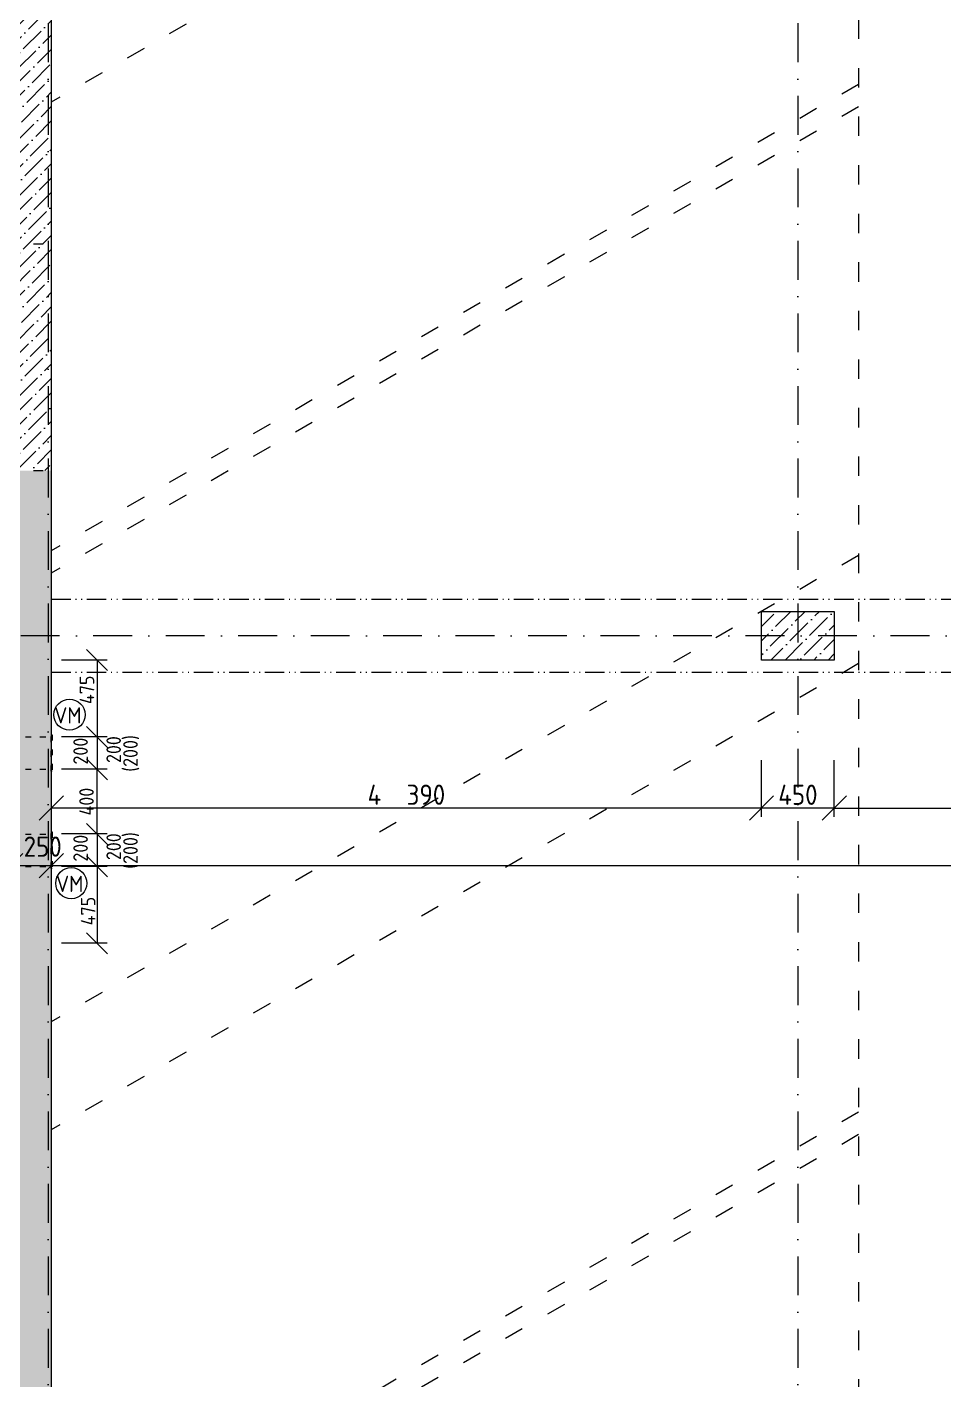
# Model space of a CAD drawing. Extents: x 4511820 to 5180432, y -1526536 to -944957.
# Drawn here: x 5027341 to 5033009, y -1422956 to -1414598 of the extents above; entities that cross this region are included whole.
import ezdxf

# ---------------------------------------------------------------- set-up
doc = ezdxf.new("R2010")
doc.units = 0
doc.header["$MEASUREMENT"] = 0
for name, pattern in [('ACAD_ISO03W100', [30, 12, -18]), ('ACAD_ISO12W100', [22, 12, -3, 0.5, -3, 0.5, -3]), ('BODKOCIARKOVANA_3', [5.6, 3, -1.3, 0, -1.3])]:
    doc.linetypes.add(name, pattern=pattern)
doc.layers.get('0').update_dxf_attribs({"linetype": 'CONTINUOUS'})
doc.layers.get('Defpoints').update_dxf_attribs({"color": 61, "linetype": 'CONTINUOUS'})
for name, color, linetype in [('KÓTY', 4, 'CONTINUOUS'), ('MÚRY', 1, 'CONTINUOUS'), ('osi', 253, 'CONTINUOUS'), ('Plochy', 41, 'CONTINUOUS'), ('POZEMOK', 7, 'CONTINUOUS'), ('TENKÁ', 7, 'CONTINUOUS'), ('zz-vetr', 52, 'CONTINUOUS'), ('ŠRAFY', 82, 'CONTINUOUS')]:
    doc.layers.add(name, color=color, linetype=linetype)
doc.styles.add('STYLE1', font='isocp.shx')
doc.dimstyles.new('STANDARD-50', dxfattribs={"dimtxt": 125, "dimasz": 150, "dimexe": 10, "dimexo": 200, "dimgap": 20, "dimtad": 1, "dimdsep": 46, "dimlunit": 6, "dimtxsty": 'STYLE1', "dimblk1": 'OBLIQUE', "dimblk2": 'OBLIQUE', "dimsah": 1, "dimcen": 2.5, "dimse1": 1, "dimse2": 1, "dimadec": 0, "dimazin": 0, "dimtfac": 1, "dimtmove": 1, "dimatfit": 3, "dimldrblk": 'OBLIQUE', "dimfxl": 1, "dimtolj": 1, "dimtzin": 0, "dimarcsym": 0})
doc.dimstyles.new('STANDARD-tzb50', dxfattribs={"dimtxt": 90, "dimasz": 130, "dimexe": 10, "dimexo": 200, "dimgap": 20, "dimtad": 1, "dimdsep": 46, "dimlunit": 6, "dimtxsty": 'STYLE1', "dimblk1": 'OBLIQUE', "dimblk2": 'OBLIQUE', "dimsah": 1, "dimcen": 2.5, "dimse1": 1, "dimse2": 1, "dimadec": 0, "dimazin": 0, "dimtfac": 1, "dimtmove": 1, "dimatfit": 3, "dimldrblk": 'OBLIQUE', "dimfxl": 1, "dimtolj": 1, "dimtzin": 0, "dimarcsym": 0})
pattern_1 = [(45, (584112, 0), (33.1456304, 121.533978), [156.25, -31.25, 0, -31.25])]

# ---------------------------------------------------------------- blocks, each defined once
blk = doc.blocks.new('_OBLIQUE')
at = {"color": 0, "linetype": 'ByBlock'}
blk.add_line((-0.5, -0.5), (0.5, 0.5), dxfattribs=at)
blk = doc.blocks.new('*D21699')
at = {"layer": 'Defpoints', "color": 0}
for p in [(5040671, -1417315.4), (5027491, -1417390.4), (5027491, -1419779.4)]:
    blk.add_point(p, dxfattribs=at)
at = {"layer": 'KÓTY', "color": 0, "lineweight": -2}
blk.add_line((5040671, -1419779.4), (5027491, -1419779.4), dxfattribs=at)
at = {"layer": 'KÓTY', "color": 0, "linetype": 'ByBlock', "lineweight": -2, "xscale": 150, "yscale": 150, "zscale": 150, "rotation": 180}
blk.add_blockref('_OBLIQUE', (5027491, -1419779.4), dxfattribs=at)
at = {"layer": 'KÓTY', "color": 0, "linetype": 'ByBlock', "lineweight": -2, "xscale": 150, "yscale": 150, "zscale": 150}
blk.add_blockref('_OBLIQUE', (5040671, -1419779.4), dxfattribs=at)
at = {"layer": 'KÓTY', "color": 0, "insert": (5034330, -1419697.8), "char_height": 125, "attachment_point": 5, "style": 'STYLE1'}
blk.add_mtext('\\A1;13ﾠ180', dxfattribs=at)
blk = doc.blocks.new('*D21702')
at = {"layer": 'Defpoints', "color": 0}
for p in [(5032331, -1417650.4), (5035831, -1417650.4), (5035831, -1419422.9)]:
    blk.add_point(p, dxfattribs=at)
at = {"layer": 'KÓTY', "color": 0, "lineweight": -2}
blk.add_line((5032331, -1419422.9), (5035831, -1419422.9), dxfattribs=at)
at = {"layer": 'KÓTY', "color": 0, "linetype": 'ByBlock', "lineweight": -2, "xscale": 150, "yscale": 150, "zscale": 150, "rotation": 180}
blk.add_blockref('_OBLIQUE', (5032331, -1419422.9), dxfattribs=at)
at = {"layer": 'KÓTY', "color": 0, "linetype": 'ByBlock', "lineweight": -2, "xscale": 150, "yscale": 150, "zscale": 150}
blk.add_blockref('_OBLIQUE', (5035831, -1419422.9), dxfattribs=at)
at = {"layer": 'KÓTY', "color": 0, "insert": (5034346.5, -1419319.3), "char_height": 125, "attachment_point": 5, "style": 'STYLE1'}
blk.add_mtext('\\A1;3ﾠ500', dxfattribs=at)
blk = doc.blocks.new('*D21703')
at = {"layer": 'Defpoints', "color": 0}
for p in [(5031881, -1417650.4), (5032331, -1417650.4), (5031881, -1419422.9)]:
    blk.add_point(p, dxfattribs=at)
at = {"layer": 'KÓTY', "color": 0, "lineweight": -2}
blk.add_line((5032331, -1419422.9), (5031881, -1419422.9), dxfattribs=at)
at = {"layer": 'KÓTY', "color": 0, "linetype": 'ByBlock', "lineweight": -2, "xscale": 150, "yscale": 150, "zscale": 150, "rotation": 180}
blk.add_blockref('_OBLIQUE', (5031881, -1419422.9), dxfattribs=at)
at = {"layer": 'KÓTY', "color": 0, "linetype": 'ByBlock', "lineweight": -2, "xscale": 150, "yscale": 150, "zscale": 150}
blk.add_blockref('_OBLIQUE', (5032331, -1419422.9), dxfattribs=at)
at = {"layer": 'KÓTY', "color": 0, "insert": (5032106, -1419340.4), "char_height": 125, "attachment_point": 5, "style": 'STYLE1'}
blk.add_mtext('\\A1;450', dxfattribs=at)
blk = doc.blocks.new('*D21704')
at = {"layer": 'Defpoints', "color": 0}
for p in [(5027491, -1417650.4), (5031881, -1417650.4), (5027491, -1419422.9)]:
    blk.add_point(p, dxfattribs=at)
at = {"layer": 'KÓTY', "color": 0, "lineweight": -2}
blk.add_line((5031881, -1419422.9), (5027491, -1419422.9), dxfattribs=at)
at = {"layer": 'KÓTY', "color": 0, "linetype": 'ByBlock', "lineweight": -2, "xscale": 150, "yscale": 150, "zscale": 150, "rotation": 180}
blk.add_blockref('_OBLIQUE', (5027491, -1419422.9), dxfattribs=at)
at = {"layer": 'KÓTY', "color": 0, "linetype": 'ByBlock', "lineweight": -2, "xscale": 150, "yscale": 150, "zscale": 150}
blk.add_blockref('_OBLIQUE', (5031881, -1419422.9), dxfattribs=at)
at = {"layer": 'KÓTY', "color": 0, "insert": (5029686, -1419340.3), "char_height": 125, "attachment_point": 5, "style": 'STYLE1'}
blk.add_mtext('\\A1;4ﾠ390', dxfattribs=at)
blk = doc.blocks.new('*D21707')
at = {"layer": 'Defpoints', "color": 0}
for p in [(5027241, -1419779.4), (5027241, -1419779.4), (5027491, -1419779.4)]:
    blk.add_point(p, dxfattribs=at)
at = {"layer": 'KÓTY', "color": 0, "lineweight": -2}
blk.add_line((5027491, -1419779.4), (5027241, -1419779.4), dxfattribs=at)
at = {"layer": 'KÓTY', "color": 0, "linetype": 'ByBlock', "lineweight": -2, "xscale": 150, "yscale": 150, "zscale": 150, "rotation": 180}
blk.add_blockref('_OBLIQUE', (5027241, -1419779.4), dxfattribs=at)
at = {"layer": 'KÓTY', "color": 0, "linetype": 'ByBlock', "lineweight": -2, "xscale": 150, "yscale": 150, "zscale": 150}
blk.add_blockref('_OBLIQUE', (5027491, -1419779.4), dxfattribs=at)
at = {"layer": 'KÓTY', "color": 0, "insert": (5027437.9, -1419660.9), "char_height": 125, "attachment_point": 5, "style": 'STYLE1'}
blk.add_mtext('\\A1;250', dxfattribs=at)
blk = doc.blocks.new('*D55285')
at = {"layer": 'Defpoints', "color": 0}
for p in [(5027491, -1418983), (5027491, -1419183), (5027773.5, -1419183)]:
    blk.add_point(p, dxfattribs=at)
at = {"layer": 'KÓTY', "color": 0, "lineweight": -2}
blk.add_line((5027773.5, -1418983), (5027773.5, -1419183), dxfattribs=at)
at = {"layer": 'KÓTY', "color": 0, "linetype": 'ByBlock', "lineweight": -2, "xscale": 130, "yscale": 130, "zscale": 130}
for p, rotation in [((5027773.5, -1418983), 90), ((5027773.5, -1419183), 270)]:
    blk.add_blockref('_OBLIQUE', p, dxfattribs=dict(at, rotation=rotation))
at = {"layer": 'KÓTY', "color": 0, "insert": (5027672, -1419071), "char_height": 90, "attachment_point": 5, "rotation": 90, "style": 'STYLE1'}
blk.add_mtext('\\A1;200', dxfattribs=at)
blk = doc.blocks.new('*D55286')
at = {"layer": 'Defpoints', "color": 0}
for p in [(5027241, -1418508), (5027241, -1418983), (5027773.5, -1418983)]:
    blk.add_point(p, dxfattribs=at)
at = {"layer": 'KÓTY', "color": 0, "lineweight": -2}
blk.add_line((5027773.5, -1418508), (5027773.5, -1418983), dxfattribs=at)
at = {"layer": 'KÓTY', "color": 0, "linetype": 'ByBlock', "lineweight": -2, "xscale": 130, "yscale": 130, "zscale": 130}
for p, rotation in [((5027773.5, -1418508), 90), ((5027773.5, -1418983), 270)]:
    blk.add_blockref('_OBLIQUE', p, dxfattribs=dict(at, rotation=rotation))
at = {"layer": 'KÓTY', "color": 0, "insert": (5027711.5, -1418692.1), "char_height": 90, "attachment_point": 5, "rotation": 90, "style": 'STYLE1'}
blk.add_mtext('\\A1;475', dxfattribs=at)
blk = doc.blocks.new('*D55287')
at = {"layer": 'Defpoints', "color": 0}
for p in [(5027491, -1419582.7), (5027491, -1419782.7), (5027773.5, -1419782.7)]:
    blk.add_point(p, dxfattribs=at)
at = {"layer": 'KÓTY', "color": 0, "lineweight": -2}
blk.add_line((5027773.5, -1419582.7), (5027773.5, -1419782.7), dxfattribs=at)
at = {"layer": 'KÓTY', "color": 0, "linetype": 'ByBlock', "lineweight": -2, "xscale": 130, "yscale": 130, "zscale": 130}
for p, rotation in [((5027773.5, -1419582.7), 90), ((5027773.5, -1419782.7), 270)]:
    blk.add_blockref('_OBLIQUE', p, dxfattribs=dict(at, rotation=rotation))
at = {"layer": 'KÓTY', "color": 0, "insert": (5027672, -1419670.7), "char_height": 90, "attachment_point": 5, "rotation": 90, "style": 'STYLE1'}
blk.add_mtext('\\A1;200', dxfattribs=at)
blk = doc.blocks.new('*D55288')
at = {"layer": 'Defpoints', "color": 0}
for p in [(5027241, -1419782.7), (5027241, -1420257.7), (5027773.5, -1420257.7)]:
    blk.add_point(p, dxfattribs=at)
at = {"layer": 'KÓTY', "color": 0, "lineweight": -2}
blk.add_line((5027773.5, -1419782.7), (5027773.5, -1420257.7), dxfattribs=at)
at = {"layer": 'KÓTY', "color": 0, "linetype": 'ByBlock', "lineweight": -2, "xscale": 130, "yscale": 130, "zscale": 130}
for p, rotation in [((5027773.5, -1419782.7), 90), ((5027773.5, -1420257.7), 270)]:
    blk.add_blockref('_OBLIQUE', p, dxfattribs=dict(at, rotation=rotation))
at = {"layer": 'KÓTY', "color": 0, "insert": (5027718.6, -1420059.1), "char_height": 90, "attachment_point": 5, "rotation": 90, "style": 'STYLE1'}
blk.add_mtext('\\A1;475', dxfattribs=at)
blk = doc.blocks.new('*D55289')
at = {"layer": 'Defpoints', "color": 0}
for p in [(5027366, -1419183), (5027773.5, -1419183), (5027366, -1419583)]:
    blk.add_point(p, dxfattribs=at)
at = {"layer": 'KÓTY', "color": 0, "lineweight": -2}
blk.add_line((5027773.5, -1419583), (5027773.5, -1419183), dxfattribs=at)
at = {"layer": 'KÓTY', "color": 0, "linetype": 'ByBlock', "lineweight": -2, "xscale": 130, "yscale": 130, "zscale": 130}
for p, rotation in [((5027773.5, -1419183), 90), ((5027773.5, -1419583), 270)]:
    blk.add_blockref('_OBLIQUE', p, dxfattribs=dict(at, rotation=rotation))
at = {"layer": 'KÓTY', "color": 0, "insert": (5027708.5, -1419383), "char_height": 90, "attachment_point": 5, "rotation": 90, "style": 'STYLE1'}
blk.add_mtext('\\A1;400', dxfattribs=at)

msp = doc.modelspace()

# ---------------------------------------------------------------- hatches: boundary and pattern name
at = {"layer": 'ŠRAFY'}
h = msp.add_hatch(dxfattribs=at)
h.set_pattern_fill('ANSI36', color=256, scale=500)
h.set_pattern_definition(pattern_1)
h.paths.add_polyline_path([(5027491, -1415938.048), (5027491, -1413828.048), (5027241, -1413828.048), (5027241, -1415938.048)])
h = msp.add_hatch(dxfattribs=at)
h.set_pattern_fill('ANSI36', color=256, scale=500)
h.set_pattern_definition(pattern_1)
h.paths.add_polyline_path([(5027241, -1417338.048), (5027491, -1417338.048), (5027491, -1415938.048), (5027241, -1415938.048)])
h = msp.add_hatch(dxfattribs=at)
h.set_pattern_fill('ANSI36', color=256, scale=500)
h.set_pattern_definition(pattern_1)
h.paths.add_polyline_path([(5027241, -1417338.048), (5027241, -1418128.048), (5027241, -1418508.048), (5027241, -1420258.048), (5027111, -1420258.048), (5027111, -1420458.048), (5027241, -1420458.048), (5027241, -1423508.048), (5027241, -1423648.048), (5027241, -1427258.048), (5027491, -1427258.048), (5027491, -1424743.048), (5027491, -1422628.048), (5027491, -1418133.048), (5027491, -1417338.048)])
h.paths.add_polyline_path([(5027301.201, -1425518), (5027588.799, -1425518), (5027588.799, -1425768), (5027301.201, -1425768)], flags=9)
h.paths.add_polyline_path([(5027294.067, -1419535.94), (5027581.665, -1419535.94), (5027581.665, -1419785.94), (5027294.067, -1419785.94)], flags=9)
h = msp.add_hatch(dxfattribs=at)
h.set_pattern_fill('ANSI36', color=256, scale=500)
h.set_pattern_definition(pattern_1)
h.paths.add_polyline_path([(5031881.375, -1418508.048), (5032331, -1418508.048), (5032331, -1418208.048), (5031881, -1418208.048)])

# ---------------------------------------------------------------- linework, layer by layer
at = {"layer": 'KÓTY'}
for p, q in [((5027836, -1418508.048), (5027553.5, -1418508.048)), ((5027836, -1418983.048), (5027553.5, -1418983.048)), ((5031881, -1419476.26), (5031881, -1419126.26)), ((5027836, -1419183.048), (5027553.5, -1419183.048)), ((5027836, -1419582.733), (5027553.5, -1419582.733)), ((5027836, -1419782.733), (5027553.5, -1419782.733)), ((5027836, -1420257.733), (5027553.5, -1420257.733))]:
    msp.add_line(p, q, dxfattribs=at)
at = {"layer": 'KÓTY', "ltscale": 25}
msp.add_line((5032331, -1419476.26), (5032331, -1419126.26), dxfattribs=at)
at = {"layer": 'MÚRY'}
for p, q in [((5027491, -1401458.048), (5027491, -1418133.048)), ((5027491, -1418133.048), (5027491, -1424743.048)), ((5031881, -1418208.048), (5032331, -1418208.048)), ((5031881, -1418508.048), (5031881, -1418208.048)), ((5032331, -1418208.048), (5032331, -1418508.048)), ((5032331, -1418508.048), (5031881, -1418508.048)), ((5027491, -1422628.048), (5027491, -1427258.048))]:
    msp.add_line(p, q, dxfattribs=at)
at = {"layer": 'osi', "linetype": 'BODKOCIARKOVANA_3', "ltscale": 80}
for p, q in [((5027471, -1396650.857), (5027471, -1434168.048)), ((5032106, -1396650.857), (5032106, -1434168.048)), ((5041881, -1418358.048), (4978211, -1418358.048))]:
    msp.add_line(p, q, dxfattribs=at)
at = {"layer": 'Plochy'}
msp.add_lwpolyline([(5027491, -1431558.048), (5040671, -1431558.048), (5040671, -1405668.048), (5035831, -1405668.048), (5035831, -1398948.048), (5032331, -1398948.048), (5032331, -1399248.048), (5031881, -1399248.048), (5031881, -1398948.048), (5028051, -1398948.048), (5028051, -1399548.048), (5028391, -1399548.048), (5028391, -1400448.048), (5027941, -1400448.048), (5027941, -1400748.048), (5027491, -1400748.048)], close=True, dxfattribs=at)
at = {"layer": 'POZEMOK', "linetype": 'ACAD_ISO03W100', "ltscale": 10}
for p, q in [((5032481, -1397450.857), (5032481, -1431508.048)), ((5032481, -1412180.511), (5027491, -1415061.489)), ((5032481, -1414951.793), (5027491, -1417832.771)), ((5032481, -1415090.357), (5027491, -1417971.335)), ((5032481, -1417861.638), (5027491, -1420742.616)), ((5032481, -1418530.396), (5027491, -1421411.373)), ((5032481, -1421301.677), (5027491, -1424182.655)), ((5032481, -1421440.241), (5027491, -1424321.219))]:
    msp.add_line(p, q, dxfattribs=at)
at = {"layer": 'TENKÁ', "linetype": 'ACAD_ISO03W100', "ltscale": 5}
for p, q in [((5027081, -1415938.048), (5027491, -1415938.048)), ((5027081, -1417338.048), (5027491, -1417338.048))]:
    msp.add_line(p, q, dxfattribs=at)
at = {"layer": 'TENKÁ', "linetype": 'ACAD_ISO12W100', "ltscale": 10}
for p, q in [((5027491, -1418133.048), (5040671, -1418133.048)), ((5027491, -1418583.048), (5040671, -1418583.048))]:
    msp.add_line(p, q, dxfattribs=at)
at = {"layer": 'zz-vetr', "linetype": 'ACAD_ISO03W100', "ltscale": 3}
for p, q in [((5027241, -1418983.048), (5027491, -1418983.048)), ((5027241, -1419183.048), (5027491, -1419183.048)), ((5027241, -1419583.048), (5027491, -1419583.048)), ((5027241, -1419783.048), (5027491, -1419783.048))]:
    msp.add_line(p, q, dxfattribs=at)
for points in [[(5027491, -1418970.322), (5027495.5, -1418970.322), (5027495.5, -1419195.774), (5027491, -1419195.774)], [(5027491, -1419570.322), (5027495.5, -1419570.322), (5027495.5, -1419795.774), (5027491, -1419795.774)]]:
    msp.add_lwpolyline(points, close=True, dxfattribs=at)
at = {"layer": 'zz-vetr'}
for centre in [(5027603.519, -1418845.793), (5027614.398, -1419886.864)]:
    msp.add_circle(centre, 96, dxfattribs=at)

# ---------------------------------------------------------------- texts
at = {"layer": 'KÓTY', "char_height": 90, "attachment_point": 5, "rotation": 90, "style": 'STYLE1'}
for s, insert in [('\\A1;200', (5027876.5, -1419061.548)), ('\\A1;(200)', (5027984.762, -1419085.298)), ('\\A1;200', (5027876.5, -1419661.233)), ('\\A1;(200)', (5027984.762, -1419684.983))]:
    msp.add_mtext(s, dxfattribs=dict(at, insert=insert))
at = {"layer": 'zz-vetr', "style": 'STYLE1'}
for p in [(5027509.212, -1418899.806), (5027520.091, -1419940.876)]:
    msp.add_text('VM', height=100, dxfattribs=at).set_placement(p)

# ---------------------------------------------------------------- dimensions: what is measured, and where the dimension line sits
at = {"layer": 'KÓTY'}
for base, p1, p2, picture, middle in [((5027491, -1419779.357), (5040671, -1417315.405), (5027491, -1417390.405), '*D21699', (5034330, -1419780.357)), ((5035831, -1419422.857), (5032331, -1417650.405), (5035831, -1417650.405), '*D21702', (5034346.5, -1419401.857))]:
    dim = msp.add_linear_dim(base=base, p1=p1, p2=p2, dimstyle='STANDARD-50', override={"dimtxsty": 'STYLE1', "dimldrblk": 'OBLIQUE'}, dxfattribs=at)
    dim.commit()
    dim.dimension.update_dxf_attribs({"geometry": picture, "text_midpoint": middle, "dimtype": 160})
for base, p1, p2, picture, middle in [((5027491, -1419422.857), (5031881, -1417650.405), (5027491, -1417650.405), '*D21704', (5029686, -1419340.314)), ((5031881, -1419422.857), (5032331, -1417650.405), (5031881, -1417650.405), '*D21703', (5032106, -1419340.357))]:
    dim = msp.add_linear_dim(base=base, p1=p1, p2=p2, dimstyle='STANDARD-50', override={"dimtxsty": 'STYLE1', "dimldrblk": 'OBLIQUE'}, dxfattribs=at)
    dim.commit()
    dim.dimension.update_dxf_attribs({"geometry": picture, "text_midpoint": middle})
for base, p1, p2, picture, middle in [((5027773.5, -1418983.048), (5027241, -1418508.048), (5027241, -1418983.048), '*D55286', (5027776.524, -1418692.104)), ((5027773.5, -1419183.048), (5027491, -1418983.048), (5027491, -1419183.048), '*D55285', (5027737, -1419071)), ((5027773.5, -1419782.733), (5027491, -1419582.733), (5027491, -1419782.733), '*D55287', (5027737, -1419670.685)), ((5027773.5, -1420257.733), (5027241, -1419782.733), (5027241, -1420257.733), '*D55288', (5027783.592, -1420059.134))]:
    dim = msp.add_linear_dim(base=base, p1=p1, p2=p2, angle=90, dimstyle='STANDARD-tzb50', override={"dimtxsty": 'STYLE1', "dimldrblk": 'OBLIQUE'}, dxfattribs=at)
    dim.commit()
    dim.dimension.update_dxf_attribs({"geometry": picture, "text_midpoint": middle, "dimtype": 160})
dim = msp.add_linear_dim(base=(5027773.5, -1419183.048), p1=(5027366, -1419583.048), p2=(5027366, -1419183.048), angle=90, dimstyle='STANDARD-tzb50', override={"dimtxsty": 'STYLE1', "dimldrblk": 'OBLIQUE'}, dxfattribs=at)
dim.commit()
dim.dimension.update_dxf_attribs({"geometry": '*D55289', "text_midpoint": (5027708.5, -1419383.048)})
dim = msp.add_linear_dim(base=(5027241, -1419779.357), p1=(5027491, -1419779.357), p2=(5027241, -1419779.357), dimstyle='STANDARD-50', dxfattribs=at)
dim.commit()
dim.dimension.update_dxf_attribs({"geometry": '*D21707', "text_midpoint": (5027437.866, -1419743.44), "dimtype": 160})

doc.saveas('drawing.dxf')
